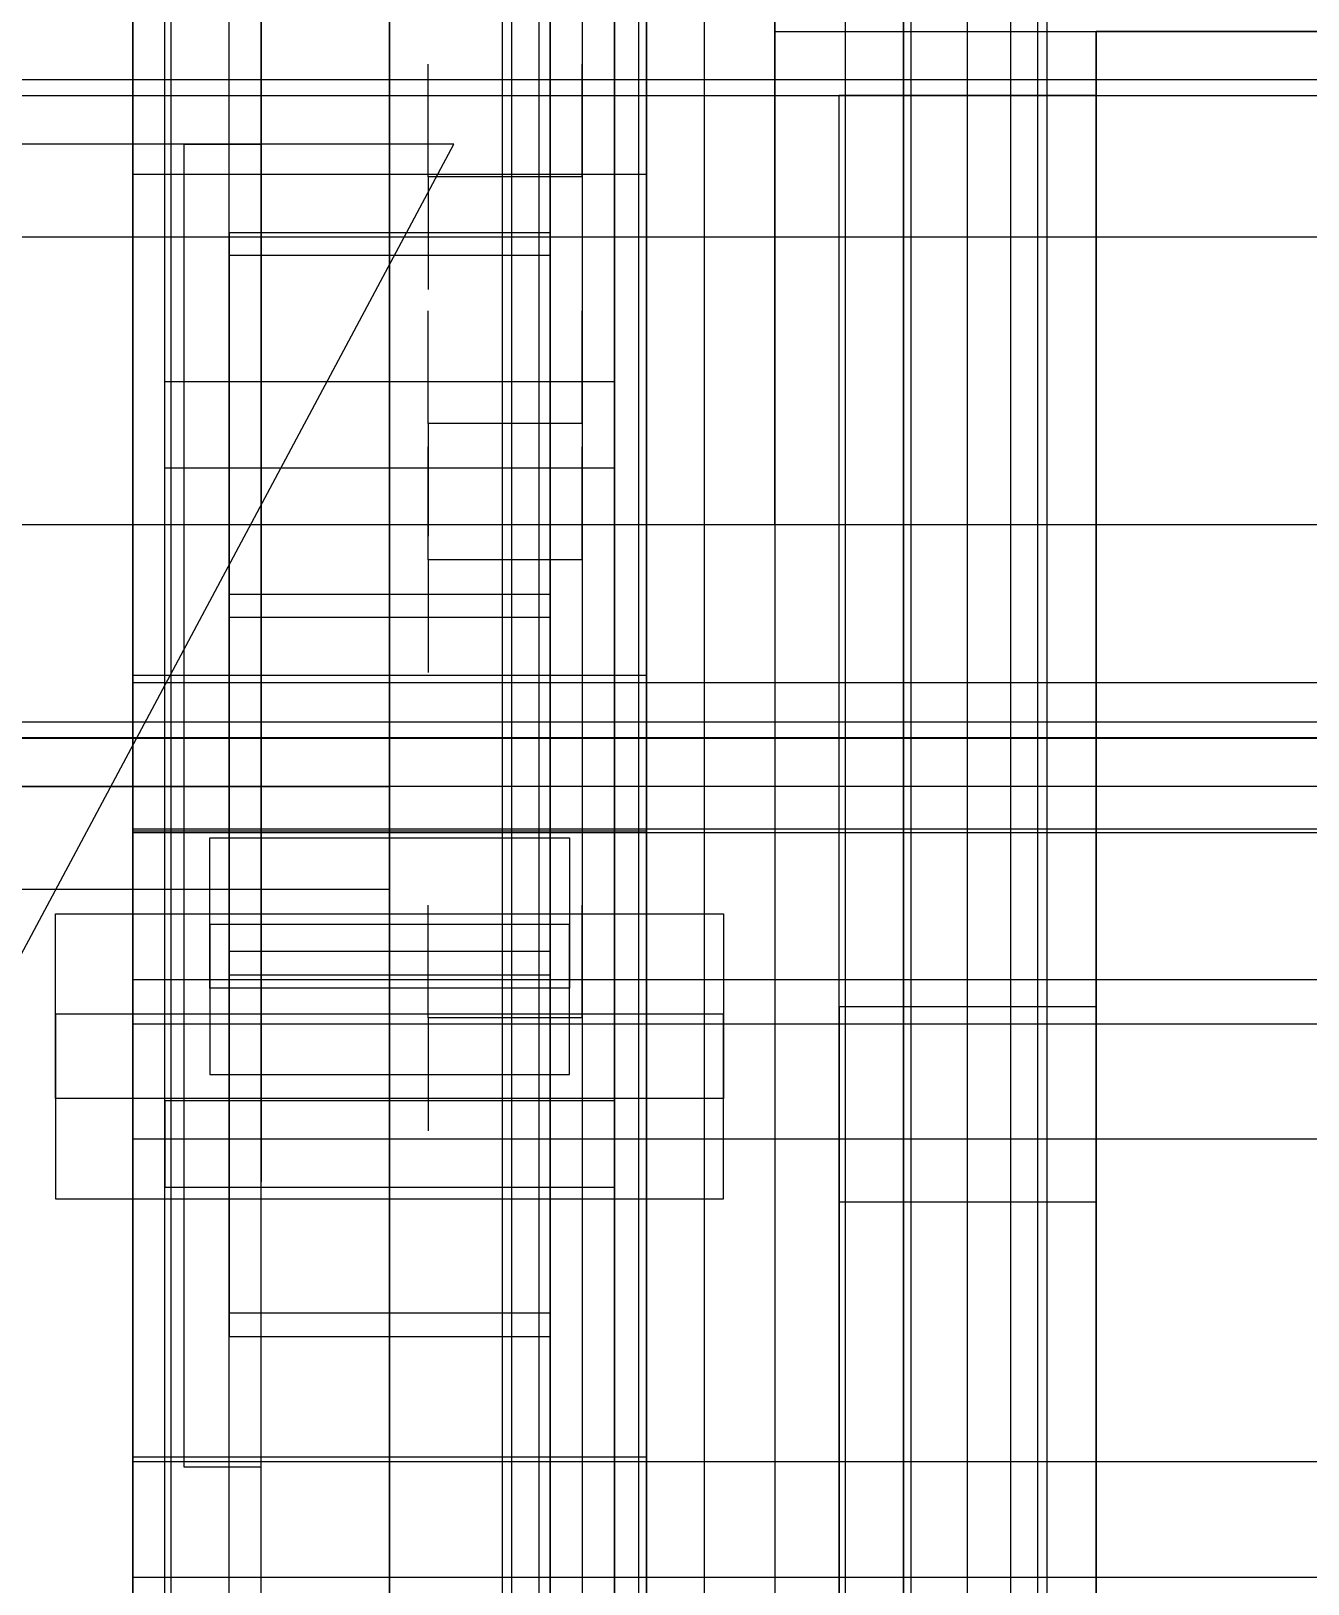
# Model space of a CAD drawing. Header units: millimetres. Extents: x -1970 to 59977, y -50268 to 6837.
# Drawn here: x -1507.9 to -1408.5, y -34465.9 to -34345 of the extents above; entities that cross this region are included whole.
import ezdxf

# ---------------------------------------------------------------- set-up
doc = ezdxf.new("R2010")
doc.units = ezdxf.units.MM
for name, color, linetype, lineweight in [('COTAS_O', 1, 'Continuous', 0), ('COTAS_P', 1, 'Continuous', 0), ('frontal_briquetadora', 7, 'Continuous', 0), ('frontal_C03', 7, 'Continuous', 0), ('frontal_mezcladora', 7, 'Continuous', 0), ('frontal_tolva', 7, 'Continuous', 0)]:
    doc.layers.add(name, color=color, linetype=linetype, lineweight=lineweight)
doc.dimstyles.new('R19_100', dxfattribs={"dimtxt": 250, "dimasz": 150, "dimexe": 150, "dimexo": 80, "dimgap": 100, "dimtad": 1, "dimtih": 1, "dimtoh": 1, "dimdsep": 46, "dimcen": 0.09, "dimadec": 0, "dimazin": 0, "dimtfac": 1, "dimtdec": 4, "dimtofl": 0, "dimtmove": 0, "dimatfit": 3, "dimfxl": 1, "dimtolj": 1, "dimtzin": 0, "dimarcsym": 0})

# ---------------------------------------------------------------- blocks, each defined once
blk = doc.blocks.new('*D37')
at = {"layer": 'COTAS_P', "color": 0, "lineweight": -2, "transparency": 16777216}
for p, q in [((-1750, -35420), (-1750, -34450)), ((2600, -35420), (2600, -34450)), ((-1600, -34600), (2450, -34600))]:
    blk.add_line(p, q, dxfattribs=at)
at = {"layer": 'COTAS_P', "color": 0, "transparency": 16777216}
for points in [[(-1600, -34575), (-1600, -34625), (-1750, -34600)], [(2450, -34575), (2450, -34625), (2600, -34600)]]:
    blk.add_solid(points, dxfattribs=at)
at = {"layer": 'Defpoints', "color": 0, "transparency": 16777216}
for p in [(2600, -34600), (-1750, -35500), (2600, -35500)]:
    blk.add_point(p, dxfattribs=at)
blk = doc.blocks.new('*D38')
at = {"layer": 'COTAS_O', "color": 0, "lineweight": -2, "transparency": 16777216}
for p, q in [((-1645, -31700), (-875, -31700)), ((-1025, -34250), (-1025, -31850)), ((-1645, -34400), (-875, -34400))]:
    blk.add_line(p, q, dxfattribs=at)
at = {"layer": 'COTAS_O', "color": 0, "transparency": 16777216}
for points in [[(-1050, -31850), (-1000, -31850), (-1025, -31700)], [(-1050, -34250), (-1000, -34250), (-1025, -34400)]]:
    blk.add_solid(points, dxfattribs=at)
at = {"layer": 'Defpoints', "color": 0, "transparency": 16777216}
for p in [(-1725, -31700), (-1025, -31700), (-1725, -34400)]:
    blk.add_point(p, dxfattribs=at)
blk = doc.blocks.new('*D39')
at = {"layer": 'COTAS_O', "color": 0, "lineweight": -2, "transparency": 16777216}
for p, q in [((-1725, -34320), (-1725, -33550)), ((1725, -34320), (1725, -33550)), ((-1575, -33700), (1575, -33700))]:
    blk.add_line(p, q, dxfattribs=at)
at = {"layer": 'COTAS_O', "color": 0, "transparency": 16777216}
for points in [[(-1575, -33675), (-1575, -33725), (-1725, -33700)], [(1575, -33675), (1575, -33725), (1725, -33700)]]:
    blk.add_solid(points, dxfattribs=at)
at = {"layer": 'Defpoints', "color": 0, "transparency": 16777216}
for p in [(1725, -33700), (-1725, -34400), (1725, -34400)]:
    blk.add_point(p, dxfattribs=at)
blk = doc.blocks.new('*D44')
at = {"layer": 'COTAS_O', "color": 0, "lineweight": -2, "transparency": 16777216}
for p, q in [((-1400, -33700), (-630, -33700)), ((-780, -35850), (-780, -33850)), ((-1400, -36000), (-630, -36000))]:
    blk.add_line(p, q, dxfattribs=at)
at = {"layer": 'COTAS_O', "color": 0, "transparency": 16777216}
for points in [[(-805, -33850), (-755, -33850), (-780, -33700)], [(-805, -35850), (-755, -35850), (-780, -36000)]]:
    blk.add_solid(points, dxfattribs=at)
at = {"layer": 'Defpoints', "color": 0, "transparency": 16777216}
for p in [(-1480, -33700), (-780, -33700), (-1480, -36000)]:
    blk.add_point(p, dxfattribs=at)

msp = doc.modelspace()

# ---------------------------------------------------------------- linework, layer by layer
at = {"layer": 'frontal_briquetadora'}
for p, q in [((-1450, -34310), (-1450, -34345)), ((-1465, -34328.667), (-1465, -34346.248)), ((-1490, -34330), (-1490, -34349.294)), ((-1460, -34330), (-1460, -34349.752)), ((-1465, -34339.121), (-1465, -34357.768)), ((-1450, -34345), (-1450, -34340.118)), ((-1450, -34340.292), (-1450, -34345)), ((-1450, -34345), (-1450, -34342.871)), ((-1450, -34363.614), (-1450, -34344.06)), ((-1450, -34345), (-1425, -34345)), ((-1450, -34345), (-590, -34345)), ((-620, -34345), (-1425, -34345)), ((-1425, -34345), (-1425, -34363.493)), ((-1425, -34345), (-1425, -34363.004)), ((-1425, -34345), (-1425, -34510)), ((-1425, -34345), (-1425, -34360.902)), ((-1425, -34357.983), (-1425, -34345)), ((-1425, -34500), (-1425, -34345)), ((-1465, -34346.248), (-1465, -34361.724)), ((-1477, -34349.293), (-1477, -34347.555)), ((-1465, -34349.293), (-1465, -34347.555)), ((-1490, -34349.294), (-1490, -34367.93)), ((-1477, -34352.425), (-1477, -34349.293)), ((-1465, -34352.425), (-1465, -34349.293)), ((-1460, -34349.752), (-1460, -34368.64)), ((-1445, -34685), (-1445, -34350)), ((-1425, -34350), (-1445, -34350)), ((-1425, -34350), (-1425, -34685)), ((-1477, -34356.33), (-1477, -34352.425)), ((-1465, -34356.33), (-1465, -34352.425)), ((-1450, -34359.818), (-1450, -34353.994)), ((-1465, -34356.33), (-1477, -34356.33)), ((-1477, -34356.33), (-1477, -34360.235)), ((-1465, -34356.33), (-1465, -34360.235)), ((-1465, -34357.768), (-1465, -34375.34)), ((-1425, -34370.433), (-1425, -34357.983)), ((-1450, -34370.313), (-1450, -34359.818)), ((-1477, -34360.235), (-1477, -34363.366)), ((-1465, -34360.235), (-1465, -34363.366)), ((-1425, -34360.902), (-1425, -34373.747)), ((-1465, -34361.724), (-1465, -34374.193)), ((-1477, -34363.366), (-1477, -34365.104)), ((-1465, -34363.366), (-1465, -34365.104)), ((-1450, -34383.4), (-1450, -34363.614)), ((-1425, -34363.004), (-1425, -34379.88)), ((-1425, -34363.493), (-1425, -34380.628)), ((-1477, -34368.484), (-1477, -34366.746)), ((-1465, -34368.484), (-1465, -34366.746)), ((-1490, -34367.93), (-1490, -34385.275)), ((-1477, -34371.615), (-1477, -34368.484)), ((-1465, -34371.615), (-1465, -34368.484)), ((-1460, -34368.64), (-1460, -34385.84)), ((-1450, -34383.4), (-1450, -34370.313)), ((-1425, -34382.237), (-1425, -34370.433)), ((-1477, -34375.52), (-1477, -34371.615)), ((-1465, -34375.52), (-1465, -34371.615)), ((-1465, -34374.193), (-1465, -34382.931)), ((-1425, -34373.747), (-1425, -34382.764)), ((-1465, -34375.52), (-1477, -34375.52)), ((-1477, -34375.52), (-1477, -34379.425)), ((-1465, -34375.34), (-1465, -34391.508)), ((-1465, -34375.52), (-1465, -34379.425)), ((-1477, -34379.089), (-1477, -34377.351)), ((-1465, -34379.089), (-1465, -34377.351)), ((-1477, -34382.221), (-1477, -34379.089)), ((-1465, -34382.221), (-1465, -34379.089)), ((-1477, -34379.425), (-1477, -34382.556)), ((-1465, -34379.425), (-1465, -34382.556)), ((-1425, -34379.88), (-1425, -34395.325)), ((-1425, -34380.628), (-1425, -34395.709)), ((-1477, -34386.126), (-1477, -34382.221)), ((-1477, -34382.556), (-1477, -34384.294)), ((-1465, -34386.126), (-1465, -34382.221)), ((-1465, -34382.556), (-1465, -34384.294)), ((-1465, -34382.931), (-1465, -34387.431)), ((-1425, -34393.287), (-1425, -34382.237)), ((-1425, -34382.764), (-1425, -34387.412)), ((-1450, -34383.4), (-1599.2, -34383.4)), ((-1405, -34383.4), (-1450, -34383.4)), ((-1450, -34383.4), (-1450, -34403.186)), ((-1450, -34383.4), (-1450, -34396.487)), ((-1490, -34385.275), (-1490, -34400.738)), ((-1465, -34386.126), (-1477, -34386.126)), ((-1477, -34386.126), (-1477, -34390.031)), ((-1465, -34386.126), (-1465, -34390.031)), ((-1460, -34385.84), (-1460, -34400.599)), ((-1477, -34390.031), (-1477, -34393.162)), ((-1465, -34390.031), (-1465, -34393.162)), ((-1465, -34391.508), (-1465, -34405.971)), ((-1477, -34393.162), (-1477, -34394.9)), ((-1465, -34393.162), (-1465, -34394.9)), ((-1425, -34403.48), (-1425, -34393.287)), ((-1425, -34395.325), (-1425, -34409.062)), ((-1425, -34395.709), (-1425, -34408.124)), ((-1450, -34396.487), (-1450, -34406.982)), ((-1490, -34400.738), (-1490, -34413.792)), ((-1460, -34400.599), (-1460, -34412.272)), ((-1450, -34403.186), (-1450, -34422.74)), ((-1425, -34412.724), (-1425, -34403.48)), ((-1465, -34405.971), (-1465, -34418.461)), ((-1450, -34406.982), (-1450, -34412.806)), ((-1425, -34408.124), (-1425, -34417.371)), ((-1425, -34409.062), (-1425, -34420.845)), ((-1477, -34414.764), (-1477, -34413.026)), ((-1465, -34414.764), (-1465, -34413.026)), ((-1460, -34412.272), (-1460, -34420.35)), ((-1425, -34420.934), (-1425, -34412.724)), ((-1490, -34413.792), (-1490, -34423.992)), ((-1477, -34417.895), (-1477, -34414.764)), ((-1465, -34417.895), (-1465, -34414.764)), ((-1477, -34421.8), (-1477, -34417.895)), ((-1465, -34421.8), (-1465, -34417.895)), ((-1425, -34417.371), (-1425, -34423.073)), ((-1465, -34418.461), (-1465, -34428.743)), ((-1460, -34420.35), (-1460, -34424.48)), ((-1425, -34420.934), (-1445, -34420.934)), ((-1445, -34685), (-1445, -34420.934)), ((-1445, -34420.934), (-1445, -34423.522)), ((-1425, -34420.845), (-1425, -34430.464)), ((-1425, -34622.143), (-1425, -34420.934)), ((-1465, -34421.8), (-1477, -34421.8)), ((-1477, -34421.8), (-1477, -34425.705)), ((-1465, -34421.8), (-1465, -34425.705)), ((-1450, -34422.74), (-1450, -34441.832)), ((-1490, -34423.992), (-1490, -34430.992)), ((-1445, -34423.522), (-1445, -34425.975)), ((-1425, -34423.073), (-1425, -34425)), ((-1477, -34425.705), (-1477, -34428.836)), ((-1465, -34425.705), (-1465, -34428.836)), ((-1445, -34425.975), (-1445, -34428.289)), ((-1477, -34428.836), (-1477, -34430.574)), ((-1465, -34428.743), (-1465, -34436.628)), ((-1465, -34428.836), (-1465, -34430.574)), ((-1445, -34428.289), (-1445, -34430.461)), ((-1490, -34430.992), (-1490, -34434.552)), ((-1445, -34430.461), (-1445, -34432.49)), ((-1425, -34430.464), (-1425, -34437.746)), ((-1445, -34432.49), (-1445, -34434.372)), ((-1445, -34434.372), (-1445, -34436.107)), ((-1445, -34436.107), (-1425, -34436.107)), ((-1445, -34436.107), (-1445, -34685)), ((-1425, -34441.565), (-1425, -34436.107)), ((-1425, -34436.107), (-1425, -34662.857)), ((-1465, -34436.628), (-1465, -34441.967)), ((-1425, -34437.746), (-1425, -34442.56)), ((-1465, -34441.967), (-1465, -34444.662)), ((-1450, -34441.832), (-1450, -34460.24)), ((-1425, -34444.487), (-1425, -34441.565)), ((-1425, -34442.56), (-1425, -34444.82)), ((-1425, -34444.82), (-1425, -34444.487)), ((-1450, -34460.24), (-1450, -34477.746))]:
    msp.add_line(p, q, dxfattribs=at)
at = {"layer": 'frontal_C03'}
for p, q in [((-1500, -34875.113), (-1500, -32314.944)), ((-1500, -32318.841), (-1500, -34879.011)), ((-1497, -35975), (-1497, -32996.942)), ((-1490, -35975), (-1490, -32996.942)), ((-1497, -35975), (-1497, -33266.434)), ((-1490, -35975), (-1490, -33266.434)), ((-1497, -35975), (-1497, -33805.417)), ((-1490, -35975), (-1490, -33805.417)), ((-1492.5, -34418.43), (-1492.5, -33823.47)), ((-1467.5, -33823.47), (-1467.5, -34418.43)), ((-1492.5, -34444.787), (-1492.5, -33849.827)), ((-1467.5, -34444.787), (-1467.5, -33849.827)), ((-1500, -34356.142), (-1500, -34086.651)), ((-1460, -34086.651), (-1460, -34356.142)), ((-1497.5, -34428.24), (-1497.5, -34102.771)), ((-1462.5, -34102.771), (-1462.5, -34428.24)), ((-1497.5, -34434.977), (-1497.5, -34109.509)), ((-1462.5, -34434.977), (-1462.5, -34109.509)), ((-1500, -34395.121), (-1500, -34125.629)), ((-1460, -34395.121), (-1460, -34125.629)), ((-1500, -34407.247), (-1500, -34137.755)), ((-1460, -34137.755), (-1460, -34407.247)), ((-1500, -34455.97), (-1500, -34186.478)), ((-1460, -34455.97), (-1460, -34186.478)), ((-1480, -34543.799), (-1480, -34196.893)), ((-1440, -34196.893), (-1440, -34543.799)), ((-1480, -34205.876), (-1480, -34552.782)), ((-1440, -34552.782), (-1440, -34205.876)), ((1530, -34348.773), (-1530, -34348.773)), ((-1530, -34456.773), (-1475, -34353.773)), ((-1475, -34353.773), (-1530, -34353.773)), ((-1496, -34456.773), (-1496, -34353.773)), ((-1496, -34353.773), (-1490, -34353.773)), ((-1490, -34456.773), (-1490, -34353.773)), ((-1460, -34356.142), (-1500, -34356.142)), ((-1500, -34356.142), (-1500, -34395.121)), ((-1500, -34625.634), (-1500, -34356.142)), ((-1460, -34395.121), (-1460, -34356.142)), ((-1460, -34356.142), (-1460, -34625.634)), ((-1492.5, -34390.616), (-1492.5, -34360.647)), ((-1492.5, -34360.647), (-1467.5, -34360.647)), ((-1492.5, -34360.647), (-1492.5, -34416.624)), ((-1467.5, -34360.647), (-1467.5, -34390.616)), ((-1467.5, -34416.624), (-1467.5, -34360.647)), ((-1467.5, -34362.453), (-1492.5, -34362.453)), ((-1492.5, -34362.453), (-1492.5, -34388.81)), ((-1492.5, -34957.413), (-1492.5, -34362.453)), ((-1467.5, -34388.81), (-1467.5, -34362.453)), ((-1467.5, -34362.453), (-1467.5, -34957.413)), ((-1497.5, -34379), (-1497.5, -34372.263)), ((-1497.5, -34372.263), (-1462.5, -34372.263)), ((-1497.5, -34697.731), (-1497.5, -34372.263)), ((-1462.5, -34372.263), (-1462.5, -34379)), ((-1462.5, -34372.263), (-1462.5, -34697.731)), ((-1462.5, -34379), (-1497.5, -34379)), ((-1497.5, -34704.469), (-1497.5, -34379)), ((-1462.5, -34704.469), (-1462.5, -34379)), ((-1492.5, -34388.81), (-1467.5, -34388.81)), ((-1492.5, -34983.77), (-1492.5, -34388.81)), ((-1467.5, -34983.77), (-1467.5, -34388.81)), ((-1467.5, -34390.616), (-1492.5, -34390.616)), ((-1492.5, -34390.616), (-1492.5, -34446.593)), ((-1467.5, -34390.616), (-1467.5, -34446.593)), ((-1500, -34395.121), (-1460, -34395.121)), ((-1500, -34664.612), (-1500, -34395.121)), ((-1500, -34407.104), (-1500, -34395.695)), ((-1500, -34395.695), (1500, -34395.695)), ((-1500, -34407.389), (-1500, -34395.695)), ((-1460, -34664.612), (-1460, -34395.121)), ((1530, -34398.773), (-1530, -34398.773)), ((-1580, -34403.773), (-1480, -34403.773)), ((1530, -34403.773), (-1530, -34403.773)), ((-1480, -34411.773), (-1480, -34403.773)), ((1500, -34407.104), (-1500, -34407.104)), ((-1500, -34407.104), (-1500, -34418.797)), ((-1460, -34407.247), (-1500, -34407.247)), ((-1500, -34407.247), (-1500, -34455.97)), ((-1500, -34676.738), (-1500, -34407.247)), ((1500, -34407.389), (-1500, -34407.389)), ((-1500, -34407.389), (-1500, -34418.797)), ((-1494, -34414.513), (-1494, -34407.775)), ((-1494, -34407.775), (-1466, -34407.775)), ((-1494, -34419.469), (-1494, -34407.775)), ((-1466, -34407.775), (-1466, -34414.513)), ((-1466, -34407.775), (-1466, -34419.469)), ((-1460, -34455.97), (-1460, -34407.247)), ((-1460, -34407.247), (-1460, -34676.738)), ((-1580, -34411.773), (-1480, -34411.773)), ((-1563, -34411.773), (-1497, -34411.773)), ((-1497, -34411.773), (-1490, -34411.773)), ((-1497, -35975), (-1497, -34411.773)), ((-1490, -35975), (-1490, -34411.773)), ((-1506, -34428.075), (-1506, -34413.702)), ((-1506, -34413.702), (-1454, -34413.702)), ((-1506, -34421.498), (-1506, -34413.702)), ((-1454, -34413.702), (-1454, -34428.075)), ((-1454, -34413.702), (-1454, -34421.498)), ((-1466, -34414.513), (-1494, -34414.513)), ((-1494, -34414.513), (-1494, -34426.206)), ((-1466, -34426.206), (-1466, -34414.513)), ((-1467.5, -34416.624), (-1492.5, -34416.624)), ((-1492.5, -34416.624), (-1492.5, -34446.593)), ((-1467.5, -34446.593), (-1467.5, -34416.624)), ((-1500, -34418.797), (1500, -34418.797)), ((-1492.5, -34444.787), (-1492.5, -34418.43)), ((-1492.5, -34418.43), (-1467.5, -34418.43)), ((-1467.5, -34418.43), (-1467.5, -34444.787)), ((-1466, -34419.469), (-1494, -34419.469)), ((-1494, -34419.469), (-1494, -34426.206)), ((-1466, -34426.206), (-1466, -34419.469)), ((-1454, -34421.498), (-1506, -34421.498)), ((-1506, -34421.498), (-1506, -34435.871)), ((-1454, -34435.871), (-1454, -34421.498)), ((-1500, -34431.228), (-1500, -34422.245)), ((-1500, -34422.245), (1500, -34422.245)), ((-1500, -34456.351), (-1500, -34422.245)), ((-1494, -34426.206), (-1466, -34426.206)), ((-1454, -34428.075), (-1506, -34428.075)), ((-1506, -34428.075), (-1506, -34435.871)), ((-1462.5, -34428.24), (-1497.5, -34428.24)), ((-1497.5, -34428.24), (-1497.5, -34434.977)), ((-1462.5, -34434.977), (-1462.5, -34428.24)), ((-1454, -34435.871), (-1454, -34428.075)), ((1500, -34431.228), (-1500, -34431.228)), ((-1500, -34431.228), (-1500, -34465.334)), ((-1497.5, -34434.977), (-1462.5, -34434.977)), ((-1506, -34435.871), (-1454, -34435.871)), ((-1467.5, -34444.787), (-1492.5, -34444.787)), ((-1492.5, -34446.593), (-1467.5, -34446.593)), ((-1500, -34455.97), (-1460, -34455.97)), ((-1500, -34725.461), (-1500, -34455.97)), ((1500, -34456.351), (-1500, -34456.351)), ((-1500, -34456.351), (-1500, -34465.334)), ((-1460, -34725.461), (-1460, -34455.97)), ((-1490, -34456.773), (-1496, -34456.773)), ((-1500, -34465.334), (1500, -34465.334))]:
    msp.add_line(p, q, dxfattribs=at)
at = {"layer": 'frontal_mezcladora'}
for p, q in [((-1471.2, -34900), (-1471.2, -33450)), ((-1470.478, -34900), (-1470.478, -33450)), ((-1468.36, -34900), (-1468.36, -33450)), ((-1464.991, -34900), (-1464.991, -33450)), ((-1460.6, -34900), (-1460.6, -33450)), ((-1455.487, -34900), (-1455.487, -33450)), ((-1450, -33450), (-1450, -34900)), ((-1444.513, -34900), (-1444.513, -33450)), ((-1439.4, -34900), (-1439.4, -33450)), ((-1435.009, -34900), (-1435.009, -33450)), ((-1431.64, -34900), (-1431.64, -33450)), ((-1429.522, -34900), (-1429.522, -33450)), ((-1428.8, -34900), (-1428.8, -33450))]:
    msp.add_line(p, q, dxfattribs=at)
at = {"layer": 'frontal_tolva'}
for p, q in [((-1821.5, -34350), (1821.5, -34350)), ((-1821.5, -34361), (1821.5, -34361))]:
    msp.add_line(p, q, dxfattribs=at)

# ---------------------------------------------------------------- dimensions: what is measured, and where the dimension line sits
at = {"layer": 'COTAS_O'}
for p1, p2, distance, picture, middle in [((-1725, -34400), (-1725, -31700), -700, '*D38', (-1025, -33050)), ((-1725, -34400), (1725, -34400), 700, '*D39', (0, -33700)), ((-1480, -36000), (-1480, -33700), -700, '*D44', (-780, -34850))]:
    dim = msp.add_aligned_dim(p1=p1, p2=p2, distance=distance, text='<> O', dimstyle='R19_100', dxfattribs=at)
    dim.commit()
    dim.dimension.update_dxf_attribs({"geometry": picture, "text_midpoint": middle})
at = {"layer": 'COTAS_P'}
dim = msp.add_aligned_dim(p1=(-1750, -35500), p2=(2600, -35500), distance=900, text='<> P', dimstyle='R19_100', dxfattribs=at)
dim.commit()
dim.dimension.update_dxf_attribs({"geometry": '*D37', "text_midpoint": (425, -34600)})

doc.saveas('drawing.dxf')
